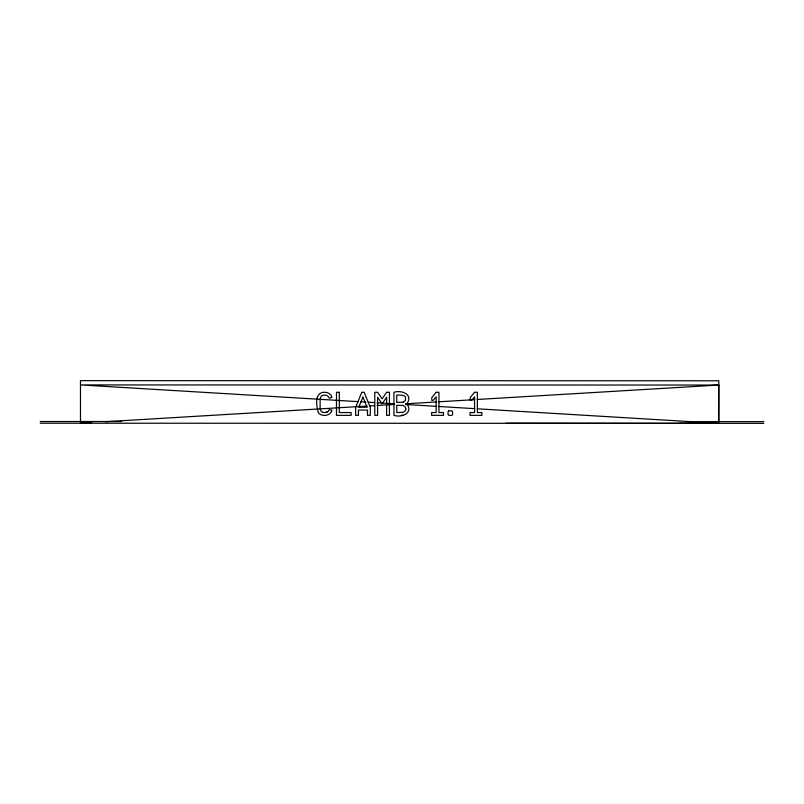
<?xml version="1.0" encoding="UTF-8"?>
<svg xmlns="http://www.w3.org/2000/svg" width="804" height="804" viewBox="0 0 804 804"><rect width="100%" height="100%" fill="white"/><g stroke="black" fill="none" stroke-linecap="round" stroke-linejoin="round"><path stroke-width="1.21" d="M718.716 422.11L718.786 385.046L80.47 384.915L358.313 401.638M322.937 392.392C326.675 391.709 331.097 393.367 331.972 397.437L329.328 398.211C328.354 394.854 323.871 394.342 321.258 396.01L320.133 398.834L320.133 408.814L321.258 411.618C323.871 413.296 328.344 412.784 329.328 409.427L331.972 410.211C330.595 416.07 321.871 417.075 318.354 412.794C316.595 406.512 314.153 394.03 322.937 392.382M403.286 402.191L405.507 400.352L405.507 397.146L404.683 396L401.347 395.096L396.744 395.096L396.744 402.422L403.286 402.181M326.313 412.351L327.65 411.769M405.869 403.819L407.065 403.497C413.397 394.382 401.407 389.769 393.94 392.292L393.94 415.356C401.407 417.869 413.397 413.246 407.065 404.131L405.869 403.819L435.909 401.96M91.736 422.532L80.47 423.205L80.47 380.654L718.786 380.794L718.786 422.11M105.505 421.708L367.066 406.07M369.569 405.919L374.584 405.628M377.086 405.477L394.603 404.432M438.411 401.809L474.712 399.638M477.214 399.487L718.786 385.046M401.347 415.346L403.045 415.246M40.2 421.507L121.726 421.507M686.656 421.638L763.8 421.638M40.2 423.205L718.786 423.346M678.697 423.346L763.8 423.346M505.967 423.205L718.716 423.346M360.815 401.789L365.82 402.09M368.322 402.241L374.584 402.623M377.086 402.774L394.603 403.829M405.869 404.502L435.899 406.311M438.401 406.462L474.692 408.653M477.194 408.804L691.179 421.688M405.789 408.884L405.507 410.492L403.286 412.321L396.744 412.552L396.754 405.216L403.286 405.447L405.507 407.286L405.789 408.884M361.79 392.282L355.629 407.407L355.629 415.356L358.443 415.346L358.443 410.05L367.478 410.05L367.478 415.356L370.282 415.346L370.282 407.407L364.132 392.282L361.79 392.292M362.956 397.116L358.755 407.256L367.167 407.246L362.956 397.116M386.634 392.282L382.111 398.834L377.599 392.282L374.785 392.292L374.785 415.356L377.599 415.346L377.599 397.266L382.111 403.819L386.634 397.266L386.634 415.356L389.437 415.346L389.437 392.282L386.634 392.292M436.15 392.282L431.788 397.588L431.788 400.392L433.185 400.392L436.15 396.814L436.15 412.552L431.627 412.552L431.627 415.356L443.476 415.346L443.476 412.542L438.954 412.552L438.954 392.282L436.15 392.292M474.571 392.282L470.209 397.588L470.209 400.392L471.606 400.392L474.571 396.804L474.571 412.552L470.049 412.552L470.049 415.356L481.897 415.346L481.897 412.542L477.375 412.552L477.375 392.282L474.571 392.292M448.823 410.844L448.069 411.598L448.069 414.613L448.823 415.356L451.828 415.346L452.582 414.603L452.582 411.598L451.828 410.844L448.823 410.854M339.288 392.282L336.474 392.292L336.474 415.356L351.127 415.346L351.127 412.542L339.288 412.552L339.288 392.282"/></g></svg>
